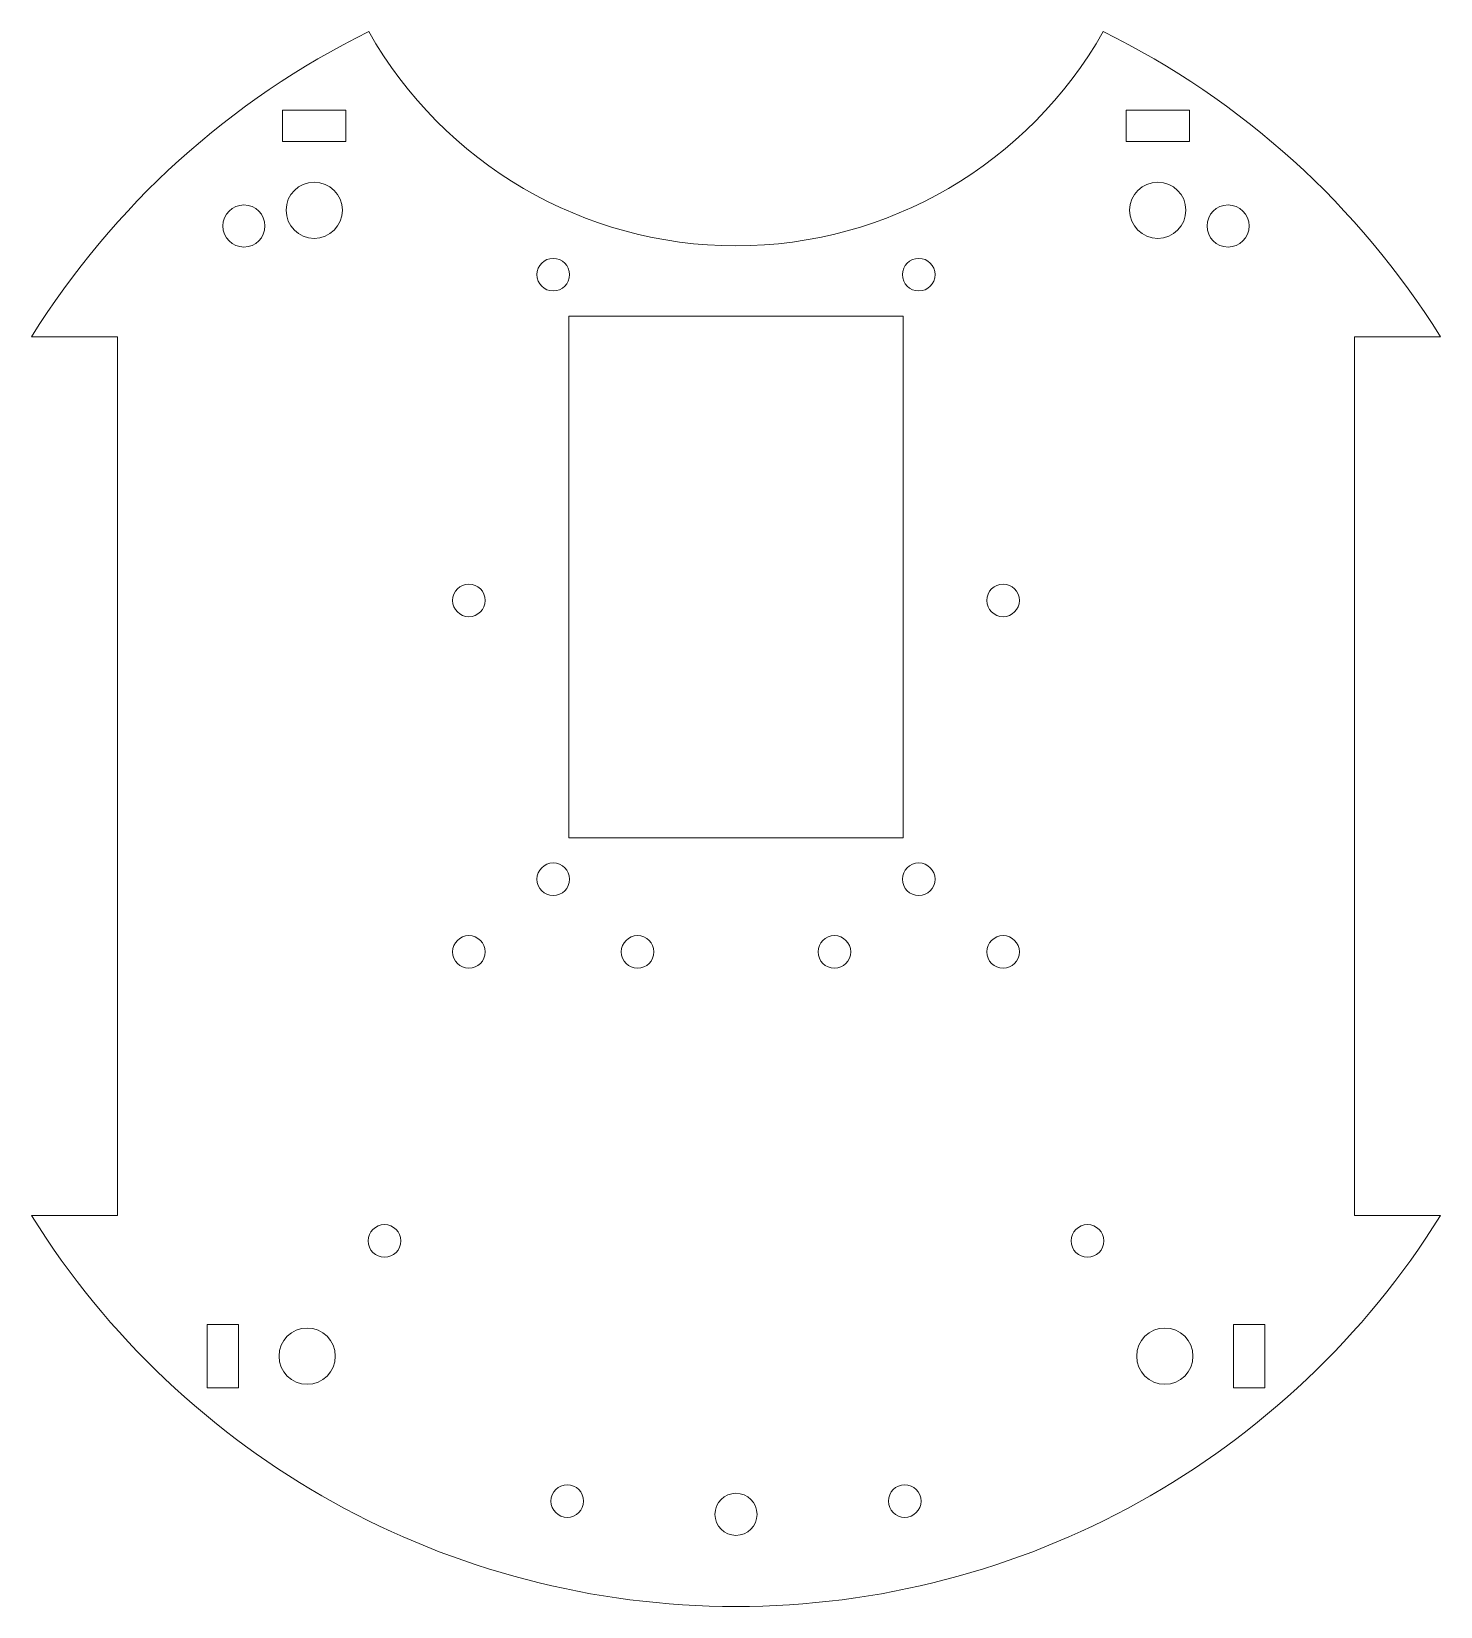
# Model space of a CAD drawing. Header units: inches. Extents: x -2.51 to 2.51, y -2.95 to 2.65.
import ezdxf

# ---------------------------------------------------------------- set-up
doc = ezdxf.new("R2010")
doc.units = ezdxf.units.IN
doc.header["$MEASUREMENT"] = 0

msp = doc.modelspace()

# ---------------------------------------------------------------- linework, layer by layer
at = {"color": 7, "linetype": 'Continuous', "lineweight": 15}
for p, q in [((-1.387, 2.368), (-1.613, 2.368)), ((-1.613, 2.368), (-1.613, 2.257)), ((-1.387, 2.257), (-1.387, 2.368)), ((1.387, 2.368), (1.387, 2.257)), ((1.613, 2.368), (1.387, 2.368)), ((1.613, 2.257), (1.613, 2.368)), ((-1.613, 2.257), (-1.387, 2.257)), ((1.387, 2.257), (1.613, 2.257)), ((0.595, 1.636), (-0.595, 1.636)), ((-0.595, 1.636), (-0.595, -0.219)), ((0.595, -0.219), (0.595, 1.636)), ((-2.5055, 1.5625), (-2.2, 1.5625)), ((-2.2, 1.5625), (-2.2, -1.5625)), ((2.2, 1.5625), (2.5055, 1.5625)), ((2.2, -1.5625), (2.2, 1.5625)), ((-0.595, -0.219), (0.595, -0.219)), ((-2.2, -1.5625), (-2.5055, -1.5625)), ((2.5055, -1.5625), (2.2, -1.5625)), ((-1.7695, -1.9495), (-1.8805, -1.9495)), ((-1.8805, -1.9495), (-1.8805, -2.1755)), ((-1.7695, -2.1755), (-1.7695, -1.9495)), ((1.8805, -1.9495), (1.7695, -1.9495)), ((1.7695, -1.9495), (1.7695, -2.1755)), ((1.8805, -2.1755), (1.8805, -1.9495)), ((-1.8805, -2.1755), (-1.7695, -2.1755)), ((1.7695, -2.1755), (1.8805, -2.1755))]:
    msp.add_line(p, q, dxfattribs=at)
for centre, radius in [((-1.5, 2.0125), 0.1), ((1.5, 2.0125), 0.1), ((-1.75, 1.9566), 0.0748), ((1.75, 1.9566), 0.0748), ((-0.65, 1.7835), 0.058), ((0.65, 1.7835), 0.058), ((-0.95, 0.625), 0.058), ((0.95, 0.625), 0.058), ((-0.65, -0.3665), 0.058), ((0.65, -0.3665), 0.058), ((-0.95, -0.625), 0.058), ((-0.35, -0.625), 0.058), ((0.35, -0.625), 0.058), ((0.95, -0.625), 0.058), ((-1.25, -1.6528), 0.058), ((1.25, -1.6528), 0.058), ((-1.525, -2.0625), 0.1), ((1.525, -2.0625), 0.1), ((-0.6, -2.5778), 0.058), ((0.6, -2.5778), 0.058), ((0, -2.625), 0.0748)]:
    msp.add_circle(centre, radius, dxfattribs=at)
for centre, radius, start, end in [((0, 0), 2.9528, 116.2509, 148.0508), ((0, 3.386), 1.5, 209.463, 330.537), ((0, 0), 2.9528, 31.9492, 63.7491), ((0, 0), 2.9528, 211.9492, 328.0508)]:
    msp.add_arc(centre, radius, start, end, dxfattribs=at)

doc.saveas('drawing.dxf')
